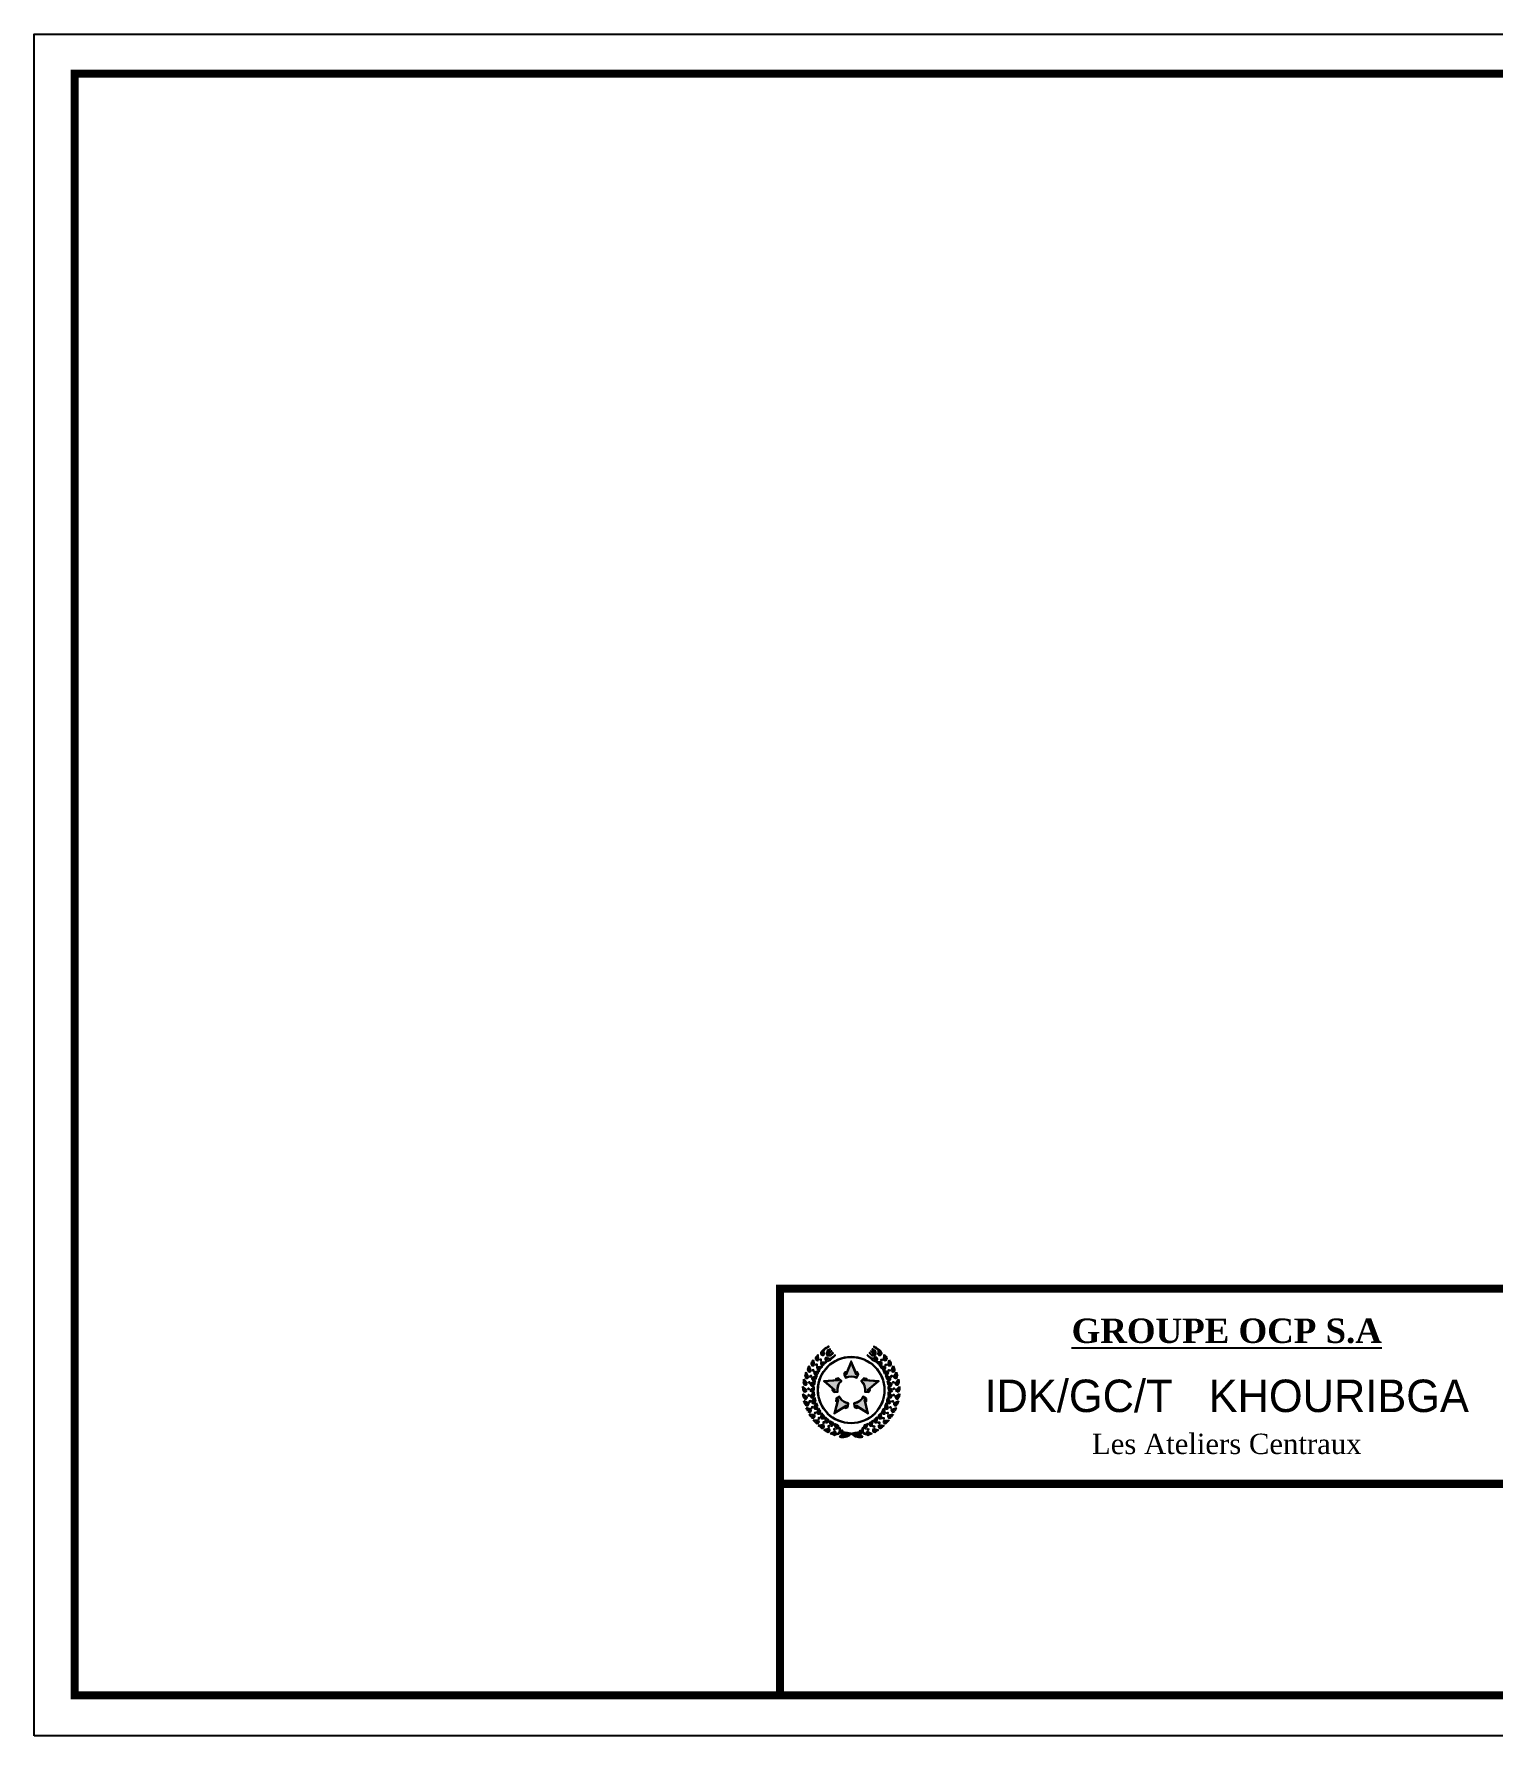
# Paper-space layout 'A4 Horizontal imp' of a CAD drawing. Header units: millimetres. Extents: x 0 to 297, y 0 to 210.
# Drawn here: x -0.1 to 179.9, y 0 to 209.9 of the extents above; entities that cross this region are included whole.
import ezdxf

# ---------------------------------------------------------------- set-up
doc = ezdxf.new("R2010")
doc.units = ezdxf.units.MM
doc.header["$LTSCALE"] = 0.5
doc.layers.add('format', color=7, linetype='Continuous')
doc.styles.get("Standard").update_dxf_attribs({"font": 'BKANT.TTF'})

psp = doc.layouts.new('A4 Horizontal imp')

# ---------------------------------------------------------------- hatches: boundary and pattern name
at = {"layer": 'format'}
h = psp.add_hatch(color=256, dxfattribs=at)
h.paths.add_polyline_path([(96.66, 47.05), (96.71, 46.39, -0.964376), (96.37, 46.7, 0.024389)])
h.paths.add_polyline_path([(96.46, 46.55, 1), (96.63, 46.55, 1)], flags=16)
h.paths.add_polyline_path([(97.03, 46.29), (96.9, 46.29), (96.89, 46.42), (97.03, 46.42)])
h.paths.add_polyline_path([(97.67, 46.11, 0.024389), (97.35, 45.8, -0.964376), (97.01, 46.11)])
h.paths.add_polyline_path([(97.1, 45.96, 1), (97.27, 45.96, 1)], flags=16)
h.paths.add_polyline_path([(96.19, 45.75, -0.964376), (95.82, 46.01, 0.024389), (96.06, 46.39)])
h.paths.add_polyline_path([(95.92, 45.89, 1), (96.1, 45.89, 1)], flags=16)
h.paths.add_polyline_path([(96.38, 45.81), (96.51, 45.83), (96.53, 45.7), (96.4, 45.68)])
h.paths.add_polyline_path([(97.19, 45.62, 0.024389), (96.92, 45.26, -0.964376), (96.54, 45.51)])
h.paths.add_polyline_path([(96.65, 45.39, 1), (96.82, 45.39, 1)], flags=16)
h = psp.add_hatch(color=256, dxfattribs=at)
edge = h.paths.add_edge_path(flags=17)
edge.add_arc((100.73, 42.66), 4.07, 0, 360)
edge = h.paths.add_edge_path()
edge.add_arc((100.73, 42.66), 4.12, 0, 360)
h = psp.add_hatch(color=256, dxfattribs=at)
edge = h.paths.add_edge_path()
edge.add_arc((97.22, 47.21), 0.258, 152.9997, 301.0825)
edge.add_spline(control_points=[(97.35, 46.99), (97.37, 47.01), (97.42, 47.07), (97.4, 47.2), (97.36, 47.35), (97.35, 47.54), (97.43, 47.63), (97.46, 47.67)], knot_values=[0, 0, 0, 0, 0.093088, 0.215883, 0.368388, 0.585165, 0.721177, 0.721177, 0.721177, 0.721177], degree=3, periodic=0)
edge.add_arc((100.49, 43.36), 5.27, 118.8334, 125.1531, ccw=False)
edge.add_arc((97.93, 48), 0.0315, 309.6752, 476.1112)
edge.add_arc((100.73, 42.66), 6.06, 117.6801, 124.1501)
edge.add_arc((98.03, 46.66), 1.24, 124.6293, 147.2975)
h.paths.add_polyline_path([(97.31, 47.21, -1), (97.13, 47.21, -1)], flags=16)
h = psp.add_hatch(color=256, dxfattribs=at)
edge = h.paths.add_edge_path()
edge.add_arc((97.76, 46.48), 0.258, 131.9699, 294.4528, ccw=False)
edge.add_spline(control_points=[(97.59, 46.67), (97.61, 46.69), (97.68, 46.72), (97.8, 46.66), (97.94, 46.58), (98.11, 46.51), (98.22, 46.56), (98.27, 46.58)], knot_values=[0, 0, 0, 0, 0.093088, 0.215883, 0.368388, 0.585165, 0.721177, 0.721177, 0.721177, 0.721177], degree=3, periodic=0)
edge.add_arc((95.03, 50.73), 5.27, 307.8993, 314.219)
edge.add_arc((98.72, 46.93), 0.0315, 316.9412, 483.3772, ccw=False)
edge.add_arc((94.43, 51.17), 6.06, 308.9023, 315.3723, ccw=False)
edge.add_arc((97.47, 47.42), 1.24, 288.7505, 308.4232, ccw=False)
h.paths.add_polyline_path([(97.67, 46.48, 1), (97.85, 46.48, 1)], flags=16)
h = psp.add_hatch(color=256, dxfattribs=at)
edge = h.paths.add_edge_path()
edge.add_arc((100.2, 43.48), 4.71, 116.5053, 120.4214)
edge.add_arc((97.84, 47.5), 0.0502, 120.4214, 145.164)
edge.add_arc((98.31, 47.17), 0.62, 145.164, 185.8222)
edge.add_arc((97.84, 47.11), 0.15, 179.9895, 253.0629)
edge.add_arc((98.04, 47.54), 0.62, 247.2302, 287.8884)
edge.add_arc((98.22, 47), 0.0502, 287.8884, 312.631)
edge.add_arc((95.06, 50.43), 4.71, 312.631, 316.5471)
edge.add_arc((98.46, 47.21), 0.0315, 313.7871, 504.9325)
edge.add_arc((95.28, 50.4), 4.47, 310.5111, 314.7398, ccw=False)
edge.add_arc((98.09, 47.17), 0.196, 230.6719, 301.2496, ccw=False)
edge.add_line((97.96, 47.02), (98.04, 47.19))
edge.add_arc((98, 47.22), 0.0557, 322.4562, 366.7646)
edge.add_line((98.05, 47.23), (98.3, 47.41))
edge.add_arc((98.29, 47.44), 0.0277, 306.5262, 486.5262)
edge.add_line((98.27, 47.46), (98.02, 47.27))
edge.add_arc((98, 47.22), 0.0557, 66.2878, 110.5962)
edge.add_line((97.98, 47.27), (97.79, 47.25))
edge.add_arc((97.97, 47.32), 0.196, 131.8028, 202.3805, ccw=False)
edge.add_arc((100.25, 43.7), 4.47, 118.3126, 122.5413, ccw=False)
edge.add_arc((98.12, 47.67), 0.0315, 288.1199, 479.2653)
edge = h.paths.add_edge_path(flags=16)
edge.add_arc((97.97, 47.2), 0.0205, 316.2112, 396.5262)
edge.add_arc((97.97, 47.2), 0.0205, 36.5262, 116.8412)
edge.add_line((97.96, 47.22), (97.82, 47.2))
edge.add_arc((97.83, 47.16), 0.0401, 97.5489, 116.7472)
edge.add_arc((97.85, 47.11), 0.0958, 116.7472, 314.2759)
edge.add_arc((97.88, 47.08), 0.0502, 314.2759, 335.5035)
edge.add_line((97.93, 47.06), (97.99, 47.19))
edge = h.paths.add_edge_path(flags=16)
edge.add_arc((97.89, 47.08), 0.0401, 316.3053, 335.5035)
h = psp.add_hatch(color=256, dxfattribs=at)
h.paths.add_polyline_path([(100.02, 44.9), (100.11, 44.7), (100.73, 46.22), (101.36, 44.7), (101.45, 44.9), (101.63, 44.6), (101.43, 44.17, 0.22124), (100.03, 44.17), (99.83, 44.6)])
h.paths.add_polyline_path([(100.01, 44.79), (100.11, 44.58), (100.73, 46.09), (101.35, 44.58), (101.45, 44.79), (101.58, 44.59), (101.41, 44.23, 0.205947), (100.05, 44.23), (99.89, 44.59)], flags=16)
h = psp.add_hatch(color=256, dxfattribs=at)
edge = h.paths.add_edge_path()
edge.add_arc((107.04, 51.17), 6.06, 224.6277, 231.0977, ccw=False)
edge.add_arc((102.74, 46.93), 0.0315, 56.6228, 223.0588, ccw=False)
edge.add_arc((106.44, 50.73), 5.27, 225.781, 232.1007)
edge.add_spline(control_points=[(103.2, 46.58), (103.24, 46.56), (103.35, 46.51), (103.53, 46.58), (103.66, 46.66), (103.78, 46.72), (103.85, 46.69), (103.88, 46.67)], knot_values=[0, 0, 0, 0, 0.136012, 0.352789, 0.505294, 0.628089, 0.721177, 0.721177, 0.721177, 0.721177], degree=3, periodic=0)
edge.add_arc((103.71, 46.48), 0.258, 245.5472, 408.0301, ccw=False)
edge.add_arc((104, 47.42), 1.24, 231.5768, 251.2495, ccw=False)
h.paths.add_polyline_path([(103.79, 46.48, 1), (103.62, 46.48, 1)], flags=16)
h = psp.add_hatch(color=256, dxfattribs=at)
edge = h.paths.add_edge_path()
edge.add_arc((101.26, 43.48), 4.71, 59.5786, 63.4947)
edge.add_arc((103.35, 47.67), 0.0315, 60.7347, 251.8801)
edge.add_arc((101.22, 43.7), 4.47, 57.4587, 61.6874, ccw=False)
edge.add_arc((103.49, 47.32), 0.196, -22.3805, 48.1972, ccw=False)
edge.add_line((103.67, 47.25), (103.49, 47.27))
edge.add_arc((103.47, 47.22), 0.0557, 69.4038, 113.7122)
edge.add_line((103.45, 47.27), (103.19, 47.46))
edge.add_arc((103.18, 47.44), 0.0277, 53.4738, 233.4738)
edge.add_line((103.16, 47.41), (103.41, 47.23))
edge.add_arc((103.47, 47.22), 0.0557, 173.2354, 217.5438)
edge.add_line((103.42, 47.19), (103.5, 47.02))
edge.add_arc((103.38, 47.17), 0.196, 238.7504, 309.3281, ccw=False)
edge.add_arc((106.18, 50.4), 4.47, 225.2602, 229.4889, ccw=False)
edge.add_arc((103.01, 47.21), 0.0315, 35.0675, 226.2129)
edge.add_arc((106.41, 50.43), 4.71, 223.4529, 227.369)
edge.add_arc((103.25, 47), 0.0502, 227.369, 252.1116)
edge.add_arc((103.42, 47.54), 0.62, 252.1116, 292.7698)
edge.add_arc((103.62, 47.11), 0.15, 286.9371, 360.0105)
edge.add_arc((103.15, 47.17), 0.62, 354.1778, 394.836)
edge.add_arc((103.62, 47.5), 0.0502, 34.836, 59.5786)
edge = h.paths.add_edge_path(flags=16)
edge.add_arc((103.49, 47.2), 0.0205, 143.4738, 223.7888)
edge.add_line((103.48, 47.19), (103.54, 47.06))
edge.add_arc((103.58, 47.08), 0.0502, 204.4965, 225.7241)
edge.add_arc((103.61, 47.11), 0.0958, 225.7241, 423.2528)
edge.add_arc((103.64, 47.16), 0.0401, 63.2528, 82.4511)
edge.add_line((103.64, 47.2), (103.5, 47.22))
edge.add_arc((103.49, 47.2), 0.0205, 63.1588, 143.4738)
edge = h.paths.add_edge_path(flags=16)
edge.add_arc((103.57, 47.08), 0.0401, 204.4965, 223.6947)
h = psp.add_hatch(color=256, dxfattribs=at)
edge = h.paths.add_edge_path()
edge.add_arc((100.73, 42.66), 6.06, 55.8499, 62.3199)
edge.add_arc((103.54, 48), 0.0315, 63.8888, 230.3248)
edge.add_arc((100.97, 43.36), 5.27, 54.8469, 61.1666, ccw=False)
edge.add_spline(control_points=[(104.01, 47.67), (104.04, 47.63), (104.12, 47.54), (104.1, 47.35), (104.06, 47.2), (104.04, 47.07), (104.09, 47.01), (104.11, 46.99)], knot_values=[0, 0, 0, 0, 0.136012, 0.352789, 0.505294, 0.628089, 0.721177, 0.721177, 0.721177, 0.721177], degree=3, periodic=0)
edge.add_arc((104.24, 47.21), 0.258, 238.9175, 387.0003)
edge.add_arc((103.43, 46.66), 1.24, 32.7025, 55.3707)
h.paths.add_polyline_path([(104.33, 47.21, -1), (104.16, 47.21, -1)], flags=16)
h = psp.add_hatch(color=256, dxfattribs=at)
h.paths.add_polyline_path([(105.09, 46.7, -0.964376), (104.76, 46.39), (104.8, 47.05, 0.024389)])
h.paths.add_polyline_path([(104.83, 46.55, 1), (105.01, 46.55, 1)], flags=16)
h.paths.add_polyline_path([(104.44, 46.42), (104.57, 46.42), (104.57, 46.29), (104.44, 46.29)])
h.paths.add_polyline_path([(104.45, 46.11, -0.964376), (104.12, 45.8, 0.024389), (103.8, 46.11)])
h.paths.add_polyline_path([(104.19, 45.96, 1), (104.37, 45.96, 1)], flags=16)
h.paths.add_polyline_path([(105.41, 46.39, 0.024389), (105.64, 46.01, -0.964376), (105.27, 45.75)])
h.paths.add_polyline_path([(105.37, 45.89, 1), (105.54, 45.89, 1)], flags=16)
h.paths.add_polyline_path([(105.07, 45.68), (104.94, 45.7), (104.96, 45.83), (105.09, 45.81)])
h.paths.add_polyline_path([(104.92, 45.51, -0.964376), (104.55, 45.26, 0.024389), (104.28, 45.62)])
h.paths.add_polyline_path([(104.64, 45.39, 1), (104.82, 45.39, 1)], flags=16)
h = psp.add_hatch(color=256, dxfattribs=at)
h.paths.add_polyline_path([(95.55, 45.65), (95.78, 45.04, -0.964376), (95.38, 45.24, 0.024389)])
h.paths.add_polyline_path([(95.5, 45.15, 1), (95.67, 45.15, 1)], flags=16)
h.paths.add_polyline_path([(96, 45), (95.95, 45.12), (96.08, 45.16), (96.12, 45.04)])
h.paths.add_polyline_path([(96.57, 44.66, -0.964376), (96.16, 44.86), (96.79, 45.06, 0.024389)])
h.paths.add_polyline_path([(96.28, 44.77, 1), (96.46, 44.77, 1)], flags=16)
h.paths.add_polyline_path([(95.16, 44.85), (95.48, 44.28, -0.964376), (95.05, 44.41, 0.024389)])
h.paths.add_polyline_path([(95.18, 44.35, 1), (95.36, 44.35, 1)], flags=16)
h.paths.add_polyline_path([(95.64, 44.38), (95.76, 44.44), (95.82, 44.32), (95.7, 44.26)])
h.paths.add_polyline_path([(96.47, 44.44, 0.024389), (96.32, 44.02, -0.964376), (95.89, 44.15)])
h.paths.add_polyline_path([(96.02, 44.09, 1), (96.19, 44.09, 1)], flags=16)
h = psp.add_hatch(color=256, dxfattribs=at)
h.paths.add_polyline_path([(97.34, 43.76), (98.98, 43.88), (98.82, 44.03), (99.17, 44.12), (99.51, 43.79, 0.22124), (99.08, 42.46), (98.61, 42.4), (98.38, 42.67), (98.6, 42.7)])
h.paths.add_polyline_path([(98.72, 42.66), (98.48, 42.63), (98.63, 42.45), (99.02, 42.5, -0.205947), (99.44, 43.79), (99.15, 44.06), (98.93, 44), (99.1, 43.84), (97.47, 43.72)], flags=16)
h = psp.add_hatch(color=256, dxfattribs=at)
h.paths.add_polyline_path([(100.73, 46.09), (100.11, 44.58), (100.01, 44.79), (99.89, 44.59), (100.05, 44.23, -0.205947), (101.41, 44.23), (101.58, 44.59), (101.45, 44.79), (101.35, 44.58)])
h.paths.add_polyline_path([(104, 43.72), (102.36, 43.84), (102.54, 44), (102.31, 44.06), (102.02, 43.79, -0.205947), (102.44, 42.5), (102.83, 42.45), (102.98, 42.63), (102.75, 42.66)])
h.paths.add_polyline_path([(102.36, 41.47), (102.57, 41.36), (102.55, 41.59), (102.21, 41.78, -0.205947), (101.11, 40.99), (101.19, 40.6), (101.4, 40.51), (101.36, 40.74), (102.75, 39.88)])
h.paths.add_polyline_path([(100.35, 40.99, -0.205947), (99.26, 41.78), (98.91, 41.59), (98.9, 41.36), (99.1, 41.47), (98.71, 39.88), (100.11, 40.74), (100.06, 40.51), (100.28, 40.6)])
h.paths.add_polyline_path([(99.44, 43.79), (99.15, 44.06), (98.93, 44), (99.1, 43.84), (97.47, 43.72), (98.72, 42.66), (98.48, 42.63), (98.63, 42.45), (99.02, 42.5, -0.205947)])
h = psp.add_hatch(color=256, dxfattribs=at)
h.paths.add_polyline_path([(102.64, 44.03), (102.48, 43.88), (104.12, 43.76), (102.87, 42.7), (103.08, 42.67), (102.85, 42.4), (102.39, 42.46, 0.22124), (101.95, 43.79), (102.3, 44.12)])
h.paths.add_polyline_path([(102.54, 44), (102.36, 43.84), (104, 43.72), (102.75, 42.66), (102.98, 42.63), (102.83, 42.45), (102.44, 42.5, 0.205947), (102.02, 43.79), (102.31, 44.06)], flags=16)
h = psp.add_hatch(color=256, dxfattribs=at)
h.paths.add_polyline_path([(106.09, 45.24, -0.964376), (105.68, 45.04), (105.91, 45.65, 0.024389)])
h.paths.add_polyline_path([(105.79, 45.15, 1), (105.97, 45.15, 1)], flags=16)
h.paths.add_polyline_path([(105.34, 45.04), (105.38, 45.16), (105.51, 45.12), (105.47, 45)])
h.paths.add_polyline_path([(104.68, 45.06), (105.3, 44.86, -0.964376), (104.89, 44.66, 0.024389)])
h.paths.add_polyline_path([(105.01, 44.77, 1), (105.18, 44.77, 1)], flags=16)
h.paths.add_polyline_path([(106.41, 44.41, -0.964376), (105.98, 44.28), (106.3, 44.85, 0.024389)])
h.paths.add_polyline_path([(106.11, 44.35, 1), (106.28, 44.35, 1)], flags=16)
h.paths.add_polyline_path([(105.76, 44.26), (105.64, 44.32), (105.71, 44.44), (105.82, 44.38)])
h.paths.add_polyline_path([(105.58, 44.15, -0.964376), (105.15, 44.02, 0.024389), (104.99, 44.44)])
h.paths.add_polyline_path([(105.27, 44.09, 1), (105.45, 44.09, 1)], flags=16)
h = psp.add_hatch(color=256, dxfattribs=at)
h.paths.add_polyline_path([(95.24, 42.66, -0.964376), (94.79, 42.66, 0.024389), (94.77, 43.11)])
h.paths.add_polyline_path([(94.93, 42.67, 1), (95.1, 42.67, 1)], flags=16)
h.paths.add_polyline_path([(95.55, 42.8), (95.45, 42.71), (95.36, 42.81), (95.45, 42.9)])
h.paths.add_polyline_path([(96.11, 42.66, -0.964376), (95.66, 42.66), (96.14, 43.11, 0.024389)])
h.paths.add_polyline_path([(95.8, 42.67, 1), (95.97, 42.67, 1)], flags=16)
h.paths.add_polyline_path([(96.17, 41.97, -0.964376), (95.72, 41.9), (96.12, 42.42, 0.024389)])
h.paths.add_polyline_path([(95.85, 41.94, 1), (96.03, 41.94, 1)], flags=16)
h.paths.add_polyline_path([(95.5, 41.92), (95.4, 42), (95.48, 42.11), (95.58, 42.03)])
h.paths.add_polyline_path([(95.3, 41.84, -0.964376), (94.85, 41.77, 0.024389), (94.76, 42.21)])
h.paths.add_polyline_path([(94.99, 41.81, 1), (95.16, 41.81, 1)], flags=16)
h = psp.add_hatch(color=256, dxfattribs=at)
h.paths.add_polyline_path([(95.3, 43.48, -0.964376), (94.85, 43.54, 0.024389), (94.9, 43.99)])
h.paths.add_polyline_path([(94.99, 43.52, 1), (95.17, 43.52, 1)], flags=16)
h.paths.add_polyline_path([(95.44, 43.61), (95.55, 43.68), (95.63, 43.57), (95.52, 43.5)])
h.paths.add_polyline_path([(96.25, 43.79, 0.024389), (96.17, 43.35, -0.964376), (95.72, 43.41)])
h.paths.add_polyline_path([(95.86, 43.39, 1), (96.03, 43.39, 1)], flags=16)
h = psp.add_hatch(color=256, dxfattribs=at)
h.paths.add_polyline_path([(106.57, 43.99, 0.024389), (106.61, 43.54, -0.964376), (106.16, 43.48)])
h.paths.add_polyline_path([(106.3, 43.52, 1), (106.47, 43.52, 1)], flags=16)
h.paths.add_polyline_path([(105.95, 43.5), (105.84, 43.57), (105.92, 43.68), (106.02, 43.61)])
h.paths.add_polyline_path([(105.75, 43.41, -0.964376), (105.3, 43.35, 0.024389), (105.21, 43.79)])
h.paths.add_polyline_path([(105.43, 43.39, 1), (105.61, 43.39, 1)], flags=16)
h = psp.add_hatch(color=256, dxfattribs=at)
h.paths.add_polyline_path([(106.7, 43.11, 0.024389), (106.68, 42.66, -0.964376), (106.22, 42.66)])
h.paths.add_polyline_path([(106.36, 42.67, 1), (106.54, 42.67, 1)], flags=16)
h.paths.add_polyline_path([(106.01, 42.9), (106.11, 42.81), (106.01, 42.71), (105.92, 42.8)])
h.paths.add_polyline_path([(105.33, 43.11), (105.8, 42.66, -0.964376), (105.35, 42.66, 0.024389)])
h.paths.add_polyline_path([(105.49, 42.67, 1), (105.66, 42.67, 1)], flags=16)
h.paths.add_polyline_path([(105.34, 42.42), (105.75, 41.9, -0.964376), (105.3, 41.97, 0.024389)])
h.paths.add_polyline_path([(105.44, 41.94, 1), (105.61, 41.94, 1)], flags=16)
h.paths.add_polyline_path([(105.88, 42.03), (105.99, 42.11), (106.07, 42), (105.96, 41.92)])
h.paths.add_polyline_path([(106.7, 42.21, 0.024389), (106.61, 41.77, -0.964376), (106.16, 41.84)])
h.paths.add_polyline_path([(106.3, 41.81, 1), (106.48, 41.81, 1)], flags=16)
h = psp.add_hatch(color=256, dxfattribs=at)
h.paths.add_polyline_path([(95.48, 41.04, -0.964376), (95.05, 40.91, 0.024389), (94.9, 41.33)])
h.paths.add_polyline_path([(95.18, 40.98, 1), (95.35, 40.98, 1)], flags=16)
h.paths.add_polyline_path([(95.62, 41.33), (95.73, 41.27), (95.67, 41.15), (95.55, 41.22)])
h.paths.add_polyline_path([(96.21, 41.73, 0.024389), (96.32, 41.3, -0.964376), (95.89, 41.16)])
h.paths.add_polyline_path([(96.01, 41.24, 1), (96.19, 41.24, 1)], flags=16)
h.paths.add_polyline_path([(96.57, 40.65, -0.964376), (96.16, 40.46), (96.4, 41.07, 0.024389)])
h.paths.add_polyline_path([(96.28, 40.56, -1), (96.45, 40.56, -1)], flags=16)
h.paths.add_polyline_path([(95.78, 40.28, -0.964376), (95.38, 40.08, 0.024389), (95.16, 40.47)])
h.paths.add_polyline_path([(95.49, 40.18, 1), (95.66, 40.18, 1)], flags=16)
h.paths.add_polyline_path([(95.83, 40.46), (95.87, 40.58), (96, 40.54), (95.95, 40.41)])
h = psp.add_hatch(color=256, dxfattribs=at)
h.paths.add_polyline_path([(96.92, 40.06, -0.964376), (96.54, 39.8), (96.68, 40.44, 0.024389)])
h.paths.add_polyline_path([(96.64, 39.94, 1), (96.81, 39.94, 1)], flags=16)
h.paths.add_polyline_path([(96.24, 39.88), (96.37, 39.86), (96.34, 39.73), (96.21, 39.75)])
h.paths.add_polyline_path([(96.19, 39.56, -0.964376), (95.82, 39.31, 0.024389), (95.55, 39.67)])
h.paths.add_polyline_path([(96.09, 39.44, 1), (95.92, 39.44, 1)], flags=16)
h.paths.add_polyline_path([(96.05, 38.93), (96.71, 38.92, -0.964376), (96.37, 38.61, 0.024389)])
h.paths.add_polyline_path([(96.62, 38.77, 1), (96.45, 38.77, 1)], flags=16)
h.paths.add_polyline_path([(96.83, 39.1), (96.69, 39.11), (96.7, 39.24), (96.83, 39.24)])
h.paths.add_polyline_path([(97.35, 39.52, -0.964376), (97.01, 39.21), (97.06, 39.86, 0.024389)])
h.paths.add_polyline_path([(97.09, 39.37, 1), (97.26, 39.37, 1)], flags=16)
h.paths.add_polyline_path([(97.51, 39.34, 0.024389), (97.85, 39.05, -0.964376), (97.57, 38.69)])
h.paths.add_polyline_path([(97.62, 38.88, 1), (97.79, 38.88, 1)], flags=16)
h.paths.add_polyline_path([(97.4, 38.56), (97.27, 38.55), (97.25, 38.68), (97.39, 38.69)])
h.paths.add_polyline_path([(97.31, 38.36, -0.964376), (97.03, 38.01, 0.024389), (96.66, 38.27)])
h.paths.add_polyline_path([(97.25, 38.19, 1), (97.07, 38.19, 1)], flags=16)
h.paths.add_polyline_path([(97.92, 38.08), (97.89, 38.21), (98.01, 38.24), (98.05, 38.11)])
h.paths.add_polyline_path([(98.42, 38.66, -0.964376), (98.2, 38.27), (98.04, 38.9, 0.024389)])
h.paths.add_polyline_path([(98.22, 38.47, 1), (98.39, 38.47, 1)], flags=16)
h.paths.add_polyline_path([(97.76, 37.51, 0.024389), (97.36, 37.72), (97.99, 37.9, -0.964376)])
h.paths.add_polyline_path([(97.78, 37.71, 1), (97.95, 37.71, 1)], flags=16)
h.paths.add_polyline_path([(98.75, 37.76), (98.63, 37.71), (98.58, 37.83), (98.7, 37.88)])
h = psp.add_hatch(color=256, dxfattribs=at)
h.paths.add_polyline_path([(100, 40.43), (100.04, 40.64), (98.64, 39.77), (99.03, 41.37), (98.84, 41.27), (98.86, 41.62), (99.28, 41.85, 0.22124), (100.41, 41.02), (100.32, 40.56)])
h.paths.add_polyline_path([(100.06, 40.51), (100.11, 40.74), (98.71, 39.88), (99.1, 41.47), (98.9, 41.36), (98.91, 41.59), (99.26, 41.78, 0.205947), (100.35, 40.99), (100.28, 40.6)], flags=16)
h = psp.add_hatch(color=256, dxfattribs=at)
h.paths.add_polyline_path([(102.63, 41.27), (102.44, 41.37), (102.83, 39.77), (101.43, 40.64), (101.47, 40.43), (101.14, 40.56), (101.05, 41.02, 0.22124), (102.19, 41.85), (102.6, 41.62)])
h.paths.add_polyline_path([(102.57, 41.36), (102.36, 41.47), (102.75, 39.88), (101.36, 40.74), (101.4, 40.51), (101.19, 40.6), (101.11, 40.99, 0.205947), (102.21, 41.78), (102.55, 41.59)], flags=16)
h = psp.add_hatch(color=256, dxfattribs=at)
h.paths.add_polyline_path([(104.78, 40.44), (104.92, 39.8, -0.964376), (104.55, 40.06, 0.024389)])
h.paths.add_polyline_path([(104.65, 39.94, 1), (104.83, 39.94, 1)], flags=16)
h.paths.add_polyline_path([(105.26, 39.75), (105.13, 39.73), (105.1, 39.86), (105.23, 39.88)])
h.paths.add_polyline_path([(105.92, 39.67, 0.024389), (105.64, 39.31, -0.964376), (105.27, 39.56)])
h.paths.add_polyline_path([(105.37, 39.44, 1), (105.55, 39.44, 1)], flags=16)
h.paths.add_polyline_path([(105.09, 38.61, -0.964376), (104.76, 38.92), (105.41, 38.93, 0.024389)])
h.paths.add_polyline_path([(104.84, 38.77, 1), (105.02, 38.77, 1)], flags=16)
h.paths.add_polyline_path([(104.63, 39.24), (104.76, 39.24), (104.77, 39.11), (104.64, 39.1)])
h.paths.add_polyline_path([(104.41, 39.86), (104.45, 39.21, -0.964376), (104.12, 39.52, 0.024389)])
h.paths.add_polyline_path([(104.2, 39.37, 1), (104.38, 39.37, 1)], flags=16)
h.paths.add_polyline_path([(103.89, 38.69, -0.964376), (103.61, 39.05, 0.024389), (103.95, 39.34)])
h.paths.add_polyline_path([(103.67, 38.88, 1), (103.85, 38.88, 1)], flags=16)
h.paths.add_polyline_path([(104.08, 38.69), (104.21, 38.68), (104.2, 38.55), (104.07, 38.56)])
h.paths.add_polyline_path([(104.8, 38.27, 0.024389), (104.44, 38.01, -0.964376), (104.16, 38.36)])
h.paths.add_polyline_path([(104.22, 38.19, 1), (104.39, 38.19, 1)], flags=16)
h.paths.add_polyline_path([(103.42, 38.11), (103.45, 38.24), (103.58, 38.21), (103.55, 38.08)])
h.paths.add_polyline_path([(103.42, 38.9), (103.27, 38.27, -0.964376), (103.04, 38.66, 0.024389)])
h.paths.add_polyline_path([(103.07, 38.47, 1), (103.25, 38.47, 1)], flags=16)
h.paths.add_polyline_path([(103.48, 37.9), (104.11, 37.72, 0.024389), (103.7, 37.51, -0.964376)])
h.paths.add_polyline_path([(103.51, 37.71, 1), (103.69, 37.71, 1)], flags=16)
h.paths.add_polyline_path([(102.76, 37.88), (102.88, 37.83), (102.83, 37.71), (102.71, 37.76)])
h = psp.add_hatch(color=256, dxfattribs=at)
h.paths.add_polyline_path([(106.57, 41.33, 0.024389), (106.41, 40.91, -0.964376), (105.98, 41.04)])
h.paths.add_polyline_path([(106.11, 40.98, 1), (106.29, 40.98, 1)], flags=16)
h.paths.add_polyline_path([(105.91, 41.22), (105.79, 41.15), (105.73, 41.27), (105.85, 41.33)])
h.paths.add_polyline_path([(105.58, 41.16, -0.964376), (105.15, 41.3, 0.024389), (105.26, 41.73)])
h.paths.add_polyline_path([(105.28, 41.24, 1), (105.45, 41.24, 1)], flags=16)
h.paths.add_polyline_path([(105.07, 41.07), (105.3, 40.46, -0.964376), (104.89, 40.65, 0.024389)])
h.paths.add_polyline_path([(105.01, 40.56, -1), (105.19, 40.56, -1)], flags=16)
h.paths.add_polyline_path([(106.3, 40.47, 0.024389), (106.09, 40.08, -0.964376), (105.68, 40.28)])
h.paths.add_polyline_path([(105.8, 40.18, 1), (105.98, 40.18, 1)], flags=16)
h.paths.add_polyline_path([(105.51, 40.41), (105.47, 40.54), (105.59, 40.58), (105.64, 40.46)])
h = psp.add_hatch(color=256, dxfattribs=at)
h.paths.add_polyline_path([(99.18, 38.12, 0.337357), (99.04, 38.36, -0.024389), (98.63, 38.54), (98.88, 37.94, 0.473101)])
h.paths.add_polyline_path([(98.95, 38.06, 1), (98.95, 38.24, 1)], flags=16)
h.paths.add_polyline_path([(98.56, 37.12, 0.470085), (98.86, 37.3, 0.340107), (98.73, 37.55), (98.13, 37.27, -0.024389)])
h.paths.add_polyline_path([(98.64, 37.25, 1), (98.64, 37.43, 1)], flags=16)
for points in [[(99.4, 37.57, -0.39618), (98.82, 37.21, 0.11456), (98.86, 37.3, 0.799068), (99.14, 38.02, 0.11456), (99.18, 38.12, -0.331621)], [(102.29, 38.12, 0.11456), (102.32, 38.02, 0.799068), (102.61, 37.3, 0.11456), (102.64, 37.21, -0.39618), (102.07, 37.57, -0.331621)], [(100.66, 37.31, 0.000158), (100.73, 37.32), (100.73, 37.24, -0.000158), (100.66, 37.23, -0.227057), (99.29, 36.87, -0.270244)], [(100.8, 37.31, -0.000158), (100.73, 37.32), (100.73, 37.24, 0.000158), (100.8, 37.23, 0.227057), (102.18, 36.87, 0.270244)]]:
    psp.add_hatch(color=256, dxfattribs=at).paths.add_polyline_path(points)
h = psp.add_hatch(color=256, dxfattribs=at)
h.paths.add_polyline_path([(102.29, 38.12, 0.473101), (102.58, 37.94), (102.83, 38.54, -0.024389), (102.42, 38.36, 0.337357)])
h.paths.add_polyline_path([(102.6, 38.15, -1), (102.42, 38.15, -1)], flags=16)
h.paths.add_polyline_path([(102.61, 37.3, 0.470085), (102.9, 37.12, -0.024389), (103.33, 37.27), (102.74, 37.55, 0.340107)])
h.paths.add_polyline_path([(102.92, 37.34, 1), (102.74, 37.34, 1)], flags=16)
h = psp.add_hatch(color=256, dxfattribs=at)
edge = h.paths.add_edge_path()
edge.add_arc((120.49, 148.58), 113, 259.2429, 259.2777)
edge.add_ellipse((99.57, 37.49), major_axis=(0.059, 0.188), ratio=0.608909, start_angle=79.6838, end_angle=104.4869)
edge.add_arc((120.38, 148.48), 112.97, 259.2811, 259.3187, ccw=False)
edge.add_arc((98.92, 37.7), 0.497, 335.2592, 345.1032)
h = psp.add_hatch(color=256, dxfattribs=at)
edge = h.paths.add_edge_path()
edge.add_ellipse((99.57, 37.49), major_axis=(0.059, 0.188), ratio=0.608909, start_angle=79.6838, end_angle=263.9637)
edge.add_ellipse((99.57, 37.49), major_axis=(0.059, 0.188), ratio=0.608909, start_angle=263.9637, end_angle=439.6838)
h = psp.add_hatch(color=256, dxfattribs=at)
edge = h.paths.add_edge_path()
edge.add_ellipse((99.57, 37.49), major_axis=(0.059, 0.188), ratio=0.608909, start_angle=263.9637, end_angle=288.7153, ccw=False)
edge.add_arc((120.38, 148.48), 112.97, 259.4389, 259.9833)
edge.add_line((100.73, 37.24), (100.73, 37.32))
edge.add_arc((120.49, 148.58), 113, 259.396, 259.93, ccw=False)
h = psp.add_hatch(color=256, dxfattribs=at)
edge = h.paths.add_edge_path()
edge.add_ellipse((101.9, 37.49), major_axis=(-0.059, 0.188), ratio=0.608909, start_angle=71.2847, end_angle=96.0363)
edge.add_arc((81.08, 148.48), 112.97, 280.0167, 280.5611, ccw=False)
edge.add_line((100.73, 37.24), (100.73, 37.32))
edge.add_arc((80.97, 148.58), 113, 280.07, 280.604)
h = psp.add_hatch(color=256, dxfattribs=at)
edge = h.paths.add_edge_path()
edge.add_ellipse((101.9, 37.49), major_axis=(-0.059, 0.188), ratio=0.608909, start_angle=-79.6838, end_angle=96.0363)
edge.add_ellipse((101.9, 37.49), major_axis=(-0.059, 0.188), ratio=0.608909, start_angle=96.0363, end_angle=280.3162)
h = psp.add_hatch(color=256, dxfattribs=at)
edge = h.paths.add_edge_path()
edge.add_ellipse((101.9, 37.49), major_axis=(-0.059, 0.188), ratio=0.608909, start_angle=255.5131, end_angle=280.3162)
edge.add_arc((80.97, 148.58), 113, 280.7223, 280.7571)
edge.add_arc((102.55, 37.7), 0.497, 194.8968, 204.7408)
edge.add_arc((81.08, 148.48), 112.97, 280.6813, 280.7189, ccw=False)

# ---------------------------------------------------------------- linework, layer by layer
for p, q in [((96.19, 45.75), (96.06, 46.39)), ((96.71, 46.39), (96.66, 47.05)), ((97.98, 47.27), (97.79, 47.25)), ((97.96, 47.22), (97.82, 47.2)), ((97.93, 47.06), (97.99, 47.19)), ((97.96, 47.02), (98.04, 47.19)), ((98.27, 47.46), (98.02, 47.27)), ((98.3, 47.41), (98.05, 47.23)), ((103.16, 47.41), (103.41, 47.23)), ((103.19, 47.46), (103.45, 47.27)), ((103.5, 47.02), (103.42, 47.19)), ((103.54, 47.06), (103.48, 47.19)), ((103.49, 47.27), (103.67, 47.25)), ((103.5, 47.22), (103.64, 47.2)), ((104.76, 46.39), (104.8, 47.05)), ((105.27, 45.75), (105.41, 46.39)), ((95.48, 44.28), (95.16, 44.85)), ((95.78, 45.04), (95.55, 45.65)), ((95.89, 44.15), (96.47, 44.44)), ((96.16, 44.86), (96.79, 45.06)), ((96.54, 45.51), (97.19, 45.62)), ((97.01, 46.11), (97.67, 46.11)), ((104.45, 46.11), (103.8, 46.11)), ((104.92, 45.51), (104.28, 45.62)), ((105.3, 44.86), (104.68, 45.06)), ((105.58, 44.15), (104.99, 44.44)), ((105.68, 45.04), (105.91, 45.65)), ((105.98, 44.28), (106.3, 44.85)), ((95.3, 41.84), (94.76, 42.21)), ((95.24, 42.66), (94.77, 43.11)), ((95.3, 43.48), (94.9, 43.99)), ((95.66, 42.66), (96.14, 43.11)), ((95.72, 43.41), (96.25, 43.79)), ((95.72, 41.9), (96.12, 42.42)), ((105.75, 43.41), (105.21, 43.79)), ((105.8, 42.66), (105.33, 43.11)), ((105.75, 41.9), (105.34, 42.42)), ((106.16, 43.48), (106.57, 43.99)), ((106.16, 41.84), (106.7, 42.21)), ((106.22, 42.66), (106.7, 43.11)), ((95.48, 41.04), (94.9, 41.33)), ((95.78, 40.28), (95.16, 40.47)), ((95.89, 41.16), (96.21, 41.73)), ((96.16, 40.46), (96.4, 41.07)), ((96.54, 39.8), (96.68, 40.44)), ((104.92, 39.8), (104.78, 40.44)), ((105.3, 40.46), (105.07, 41.07)), ((105.58, 41.16), (105.26, 41.73)), ((105.68, 40.28), (106.3, 40.47)), ((105.98, 41.04), (106.57, 41.33)), ((96.19, 39.56), (95.55, 39.67)), ((96.71, 38.92), (96.05, 38.93)), ((97.31, 38.36), (96.66, 38.27)), ((97.01, 39.21), (97.06, 39.86)), ((97.99, 37.9), (97.36, 37.72)), ((97.57, 38.69), (97.51, 39.34)), ((98.2, 38.27), (98.04, 38.9)), ((98.88, 37.94), (98.63, 38.54)), ((102.58, 37.94), (102.83, 38.54)), ((103.27, 38.27), (103.42, 38.9)), ((103.48, 37.9), (104.11, 37.72)), ((103.89, 38.69), (103.95, 39.34)), ((104.16, 38.36), (104.8, 38.27)), ((104.45, 39.21), (104.41, 39.86)), ((104.76, 38.92), (105.41, 38.93)), ((105.27, 39.56), (105.92, 39.67)), ((98.73, 37.55), (98.13, 37.27)), ((102.74, 37.55), (103.33, 37.27))]:
    psp.add_line(p, q, dxfattribs=at)
for points in [[(-0.05, 0), (-0.05, 209.89), (297, 209.89), (297, 0)], [(96.9, 46.29), (97.03, 46.29), (97.03, 46.42), (96.89, 46.42)], [(104.57, 46.29), (104.44, 46.29), (104.44, 46.42), (104.57, 46.42)], [(95.7, 44.26), (95.82, 44.32), (95.76, 44.44), (95.64, 44.38)], [(96, 45), (96.12, 45.04), (96.08, 45.16), (95.95, 45.12)], [(96.4, 45.68), (96.53, 45.7), (96.51, 45.83), (96.38, 45.81)], [(105.07, 45.68), (104.94, 45.7), (104.96, 45.83), (105.09, 45.81)], [(105.47, 45), (105.34, 45.04), (105.38, 45.16), (105.51, 45.12)], [(105.76, 44.26), (105.64, 44.32), (105.71, 44.44), (105.82, 44.38)], [(95.45, 42.71), (95.55, 42.8), (95.45, 42.9), (95.36, 42.81)], [(95.5, 41.92), (95.58, 42.03), (95.48, 42.11), (95.4, 42)], [(95.52, 43.5), (95.63, 43.57), (95.55, 43.68), (95.44, 43.61)], [(105.95, 43.5), (105.84, 43.57), (105.92, 43.68), (106.02, 43.61)], [(105.96, 41.92), (105.88, 42.03), (105.99, 42.11), (106.07, 42)], [(106.01, 42.71), (105.92, 42.8), (106.01, 42.9), (106.11, 42.81)], [(95.67, 41.15), (95.73, 41.27), (95.62, 41.33), (95.55, 41.22)], [(95.95, 40.41), (96, 40.54), (95.87, 40.58), (95.83, 40.46)], [(96.34, 39.73), (96.37, 39.86), (96.24, 39.88), (96.21, 39.75)], [(105.13, 39.73), (105.1, 39.86), (105.23, 39.88), (105.26, 39.75)], [(105.51, 40.41), (105.47, 40.54), (105.59, 40.58), (105.64, 40.46)], [(105.79, 41.15), (105.73, 41.27), (105.85, 41.33), (105.91, 41.22)], [(96.83, 39.1), (96.83, 39.24), (96.7, 39.24), (96.69, 39.11)], [(97.4, 38.56), (97.39, 38.69), (97.25, 38.68), (97.27, 38.55)], [(98.05, 38.11), (98.01, 38.24), (97.89, 38.21), (97.92, 38.08)], [(98.75, 37.76), (98.7, 37.88), (98.58, 37.83), (98.63, 37.71)], [(102.71, 37.76), (102.76, 37.88), (102.88, 37.83), (102.83, 37.71)], [(103.42, 38.11), (103.45, 38.24), (103.58, 38.21), (103.55, 38.08)], [(104.07, 38.56), (104.08, 38.69), (104.21, 38.68), (104.2, 38.55)], [(104.64, 39.1), (104.63, 39.24), (104.76, 39.24), (104.77, 39.11)]]:
    psp.add_lwpolyline(points, close=True, dxfattribs=at)
at = {"layer": 'format', "const_width": 1}
psp.add_lwpolyline([(4.95, 5), (4.95, 205), (291.95, 205), (291.95, 5)], close=True, dxfattribs=at)
for points in [[(202.32, 19.05), (252.48, 19.05), (252.48, 5), (91.95, 5), (91.95, 55.17), (202.32, 55.17), (202.32, 5)], [(202.17, 31.09), (91.8, 31.09)]]:
    psp.add_lwpolyline(points, dxfattribs=at)
at = {"layer": 'format'}
for points in [[(99.83, 44.6), (100.03, 44.17, -0.22124), (101.43, 44.17), (101.63, 44.6), (101.45, 44.9), (101.36, 44.7), (100.73, 46.22), (100.11, 44.7), (100.02, 44.9)], [(98.61, 42.4), (99.08, 42.46, -0.22124), (99.51, 43.79), (99.17, 44.12), (98.82, 44.03), (98.98, 43.88), (97.34, 43.76), (98.6, 42.7), (98.38, 42.67)], [(99.89, 44.59), (100.05, 44.23, -0.205947), (101.41, 44.23), (101.58, 44.59), (101.45, 44.79), (101.35, 44.58), (100.73, 46.09), (100.11, 44.58), (100.01, 44.79)], [(102.3, 44.12), (101.95, 43.79, -0.22124), (102.39, 42.46), (102.85, 42.4), (103.08, 42.67), (102.87, 42.7), (104.12, 43.76), (102.48, 43.88), (102.64, 44.03)], [(98.63, 42.45), (99.02, 42.5, -0.205947), (99.44, 43.79), (99.15, 44.06), (98.93, 44), (99.1, 43.84), (97.47, 43.72), (98.72, 42.66), (98.48, 42.63)], [(102.31, 44.06), (102.02, 43.79, -0.205947), (102.44, 42.5), (102.83, 42.45), (102.98, 42.63), (102.75, 42.66), (104, 43.72), (102.36, 43.84), (102.54, 44)], [(100.32, 40.56), (100.41, 41.02, -0.22124), (99.28, 41.85), (98.86, 41.62), (98.84, 41.27), (99.03, 41.37), (98.64, 39.77), (100.04, 40.64), (100, 40.43)], [(100.28, 40.6), (100.35, 40.99, -0.205947), (99.26, 41.78), (98.91, 41.59), (98.9, 41.36), (99.1, 41.47), (98.71, 39.88), (100.11, 40.74), (100.06, 40.51)], [(102.6, 41.62), (102.19, 41.85, -0.22124), (101.05, 41.02), (101.14, 40.56), (101.47, 40.43), (101.43, 40.64), (102.83, 39.77), (102.44, 41.37), (102.63, 41.27)], [(102.55, 41.59), (102.21, 41.78, -0.205947), (101.11, 40.99), (101.19, 40.6), (101.4, 40.51), (101.36, 40.74), (102.75, 39.88), (102.36, 41.47), (102.57, 41.36)]]:
    psp.add_lwpolyline(points, format="xyb", close=True, dxfattribs=at)
for centre, radius in [((96.55, 46.55), 0.0871), ((100.73, 42.66), 4.12), ((100.73, 42.66), 4.07), ((97.22, 47.21), 0.0871), ((97.76, 46.48), 0.0871), ((103.71, 46.48), 0.0871), ((104.24, 47.21), 0.0871), ((104.92, 46.55), 0.0871), ((95.27, 44.35), 0.0871), ((95.58, 45.15), 0.0871), ((96.01, 45.89), 0.0871), ((96.11, 44.09), 0.0871), ((96.37, 44.77), 0.0871), ((96.73, 45.39), 0.0871), ((97.19, 45.96), 0.0871), ((104.28, 45.96), 0.0871), ((104.73, 45.39), 0.0871), ((105.09, 44.77), 0.0871), ((105.36, 44.09), 0.0871), ((105.45, 45.89), 0.0871), ((105.88, 45.15), 0.0871), ((106.19, 44.35), 0.0871), ((95.01, 42.67), 0.0871), ((95.08, 43.52), 0.0871), ((95.89, 42.67), 0.0871), ((95.94, 41.94), 0.0871), ((95.94, 43.39), 0.0871), ((105.52, 43.39), 0.0871), ((105.52, 41.94), 0.0871), ((105.58, 42.67), 0.0871), ((106.39, 43.52), 0.0871), ((106.45, 42.67), 0.0871), ((95.08, 41.81), 0.0871), ((95.27, 40.98), 0.0871), ((95.58, 40.18), 0.0871), ((96.1, 41.24), 0.0871), ((96.36, 40.56), 0.0871), ((96.72, 39.94), 0.0871), ((104.74, 39.94), 0.0871), ((105.1, 40.56), 0.0871), ((105.36, 41.24), 0.0871), ((105.89, 40.18), 0.0871), ((106.2, 40.98), 0.0871), ((106.39, 41.81), 0.0871), ((96, 39.44), 0.0871), ((96.53, 38.77), 0.0871), ((97.16, 38.19), 0.0871), ((97.18, 39.37), 0.0871), ((97.71, 38.88), 0.0871), ((97.87, 37.71), 0.0871), ((98.3, 38.47), 0.0871), ((98.95, 38.15), 0.0871), ((102.51, 38.15), 0.0871), ((103.16, 38.47), 0.0871), ((103.6, 37.71), 0.0871), ((103.76, 38.88), 0.0871), ((104.29, 39.37), 0.0871), ((104.3, 38.19), 0.0871), ((104.93, 38.77), 0.0871), ((105.46, 39.44), 0.0871), ((98.64, 37.34), 0.0871), ((102.83, 37.34), 0.0871)]:
    psp.add_circle(centre, radius, dxfattribs=at)
for centre, radius, start, end in [((92, 48.61), 4.62, 325.7143, 331.3028), ((96.55, 46.55), 0.226, 139.2208, 315.065), ((92.99, 49.84), 4.62, 317.1429, 322.7314), ((97.22, 47.21), 0.258, 138.5997, 301.0825), ((98.03, 46.66), 1.24, 123.425, 144.3019), ((100.73, 42.66), 6.06, 117.6965, 123.9041), ((100.49, 43.36), 5.27, 118.9617, 125.1531), ((97.76, 46.48), 0.258, 131.9699, 294.4528), ((98.31, 47.17), 0.62, 145.164, 185.8222), ((97.84, 47.11), 0.15, 179.9895, 253.0629), ((97.85, 47.11), 0.0958, 116.7472, 314.2759), ((97.97, 47.32), 0.196, 131.8028, 202.3805), ((97.84, 47.5), 0.0502, 120.4214, 145.164), ((98.04, 47.54), 0.62, 247.2302, 287.8884), ((97.83, 47.16), 0.0401, 97.5489, 116.7472), ((100.2, 43.48), 4.71, 116.5053, 120.4214), ((100.25, 43.7), 4.47, 118.3126, 122.5413), ((97.47, 47.42), 1.24, 288.7505, 309.6274), ((97.93, 48), 0.0315, 288.1199, 119.2653), ((97.89, 47.08), 0.0401, 316.3053, 335.5035), ((97.88, 47.08), 0.0502, 314.2759, 335.5035), ((97.97, 47.2), 0.0205, 36.5262, 116.8412), ((98.09, 47.17), 0.196, 230.6719, 301.2496), ((98, 47.22), 0.0557, 66.2878, 110.5962), ((97.97, 47.2), 0.0205, 316.2112, 36.5262), ((98, 47.22), 0.0557, 322.4562, 6.7646), ((98.12, 47.67), 0.0315, 288.1199, 119.2653), ((95.28, 50.4), 4.47, 310.5111, 314.7398), ((98.22, 47), 0.0502, 287.8884, 312.631), ((95.06, 50.43), 4.71, 312.631, 316.5471), ((94.43, 51.17), 6.06, 309.1483, 315.3559), ((98.29, 47.44), 0.0277, 306.5262, 126.5262), ((95.03, 50.73), 5.27, 307.8993, 314.0907), ((98.46, 47.21), 0.0315, 313.7871, 144.9325), ((98.72, 46.93), 0.0315, 313.7871, 144.9325), ((102.74, 46.93), 0.0315, 35.0675, 226.2129), ((107.04, 51.17), 6.06, 224.6441, 230.8517), ((106.44, 50.73), 5.27, 225.9093, 232.1007), ((103.01, 47.21), 0.0315, 35.0675, 226.2129), ((106.41, 50.43), 4.71, 223.4529, 227.369), ((106.18, 50.4), 4.47, 225.2602, 229.4889), ((103.18, 47.44), 0.0277, 53.4738, 233.4738), ((104, 47.42), 1.24, 230.3726, 251.2495), ((103.25, 47), 0.0502, 227.369, 252.1116), ((103.42, 47.54), 0.62, 252.1116, 292.7698), ((103.38, 47.17), 0.196, 238.7504, 309.3281), ((103.35, 47.67), 0.0315, 60.7347, 251.8801), ((101.22, 43.7), 4.47, 57.4587, 61.6874), ((101.26, 43.48), 4.71, 59.5786, 63.4947), ((103.47, 47.22), 0.0557, 173.2354, 217.5438), ((103.47, 47.22), 0.0557, 69.4038, 113.7122), ((103.49, 47.2), 0.0205, 63.1588, 143.4738), ((103.49, 47.2), 0.0205, 143.4738, 223.7888), ((103.54, 48), 0.0315, 60.7347, 251.8801), ((100.97, 43.36), 5.27, 54.8469, 61.0383), ((103.58, 47.08), 0.0502, 204.4965, 225.7241), ((103.57, 47.08), 0.0401, 204.4965, 223.6947), ((100.73, 42.66), 6.06, 56.0959, 62.3035), ((103.61, 47.11), 0.0958, 225.7241, 63.2528), ((103.71, 46.48), 0.258, 245.5472, 48.0301), ((103.49, 47.32), 0.196, 337.6195, 48.1972), ((103.64, 47.16), 0.0401, 63.2528, 82.4511), ((103.62, 47.5), 0.0502, 34.836, 59.5786), ((103.15, 47.17), 0.62, 354.1778, 34.836), ((103.62, 47.11), 0.15, 286.9371, 0.0105), ((103.43, 46.66), 1.24, 35.6981, 56.575), ((104.24, 47.21), 0.258, 238.9175, 41.4003), ((104.92, 46.55), 0.226, 224.935, 40.7792), ((108.48, 49.84), 4.62, 217.2686, 222.8571), ((109.46, 48.61), 4.62, 208.6972, 214.2857), ((95.27, 44.35), 0.226, 164.935, 340.7792), ((90.64, 45.77), 4.62, 342.8571, 348.4457), ((95.58, 45.15), 0.226, 156.3636, 332.2078), ((91.21, 47.24), 4.62, 334.2857, 339.8742), ((96.01, 45.89), 0.226, 147.7922, 323.6364), ((96.11, 44.09), 0.226, 164.935, 340.7792), ((96.37, 44.77), 0.226, 156.3636, 332.2078), ((100.73, 42.66), 4.62, 157.2686, 162.8571), ((96.73, 45.39), 0.226, 147.7922, 323.6364), ((100.73, 42.66), 4.62, 148.6972, 154.2857), ((100.73, 42.66), 4.62, 140.1258, 145.7143), ((97.19, 45.96), 0.226, 139.2208, 315.065), ((100.73, 42.66), 4.62, 131.5543, 137.1429), ((100.73, 42.66), 4.62, 42.8571, 48.4457), ((104.28, 45.96), 0.226, 224.935, 40.7792), ((100.73, 42.66), 4.62, 34.2857, 39.8742), ((104.73, 45.39), 0.226, 216.3636, 32.2078), ((100.73, 42.66), 4.62, 25.7143, 31.3028), ((105.09, 44.77), 0.226, 207.7922, 23.6364), ((100.73, 42.66), 4.62, 17.1429, 22.7314), ((105.36, 44.09), 0.226, 199.2208, 15.065), ((105.45, 45.89), 0.226, 216.3636, 32.2078), ((105.88, 45.15), 0.226, 207.7922, 23.6364), ((110.25, 47.24), 4.62, 200.1258, 205.7143), ((106.19, 44.35), 0.226, 199.2208, 15.065), ((110.83, 45.77), 4.62, 191.5543, 197.1429), ((90.29, 41.08), 4.62, 8.5714, 14.1599), ((90.17, 42.66), 4.62, 0, 5.5885), ((95.01, 42.67), 0.226, 182.0779, 357.9221), ((90.29, 44.23), 4.62, 351.4286, 357.0171), ((95.08, 43.52), 0.226, 173.5065, 349.3507), ((95.89, 42.67), 0.226, 182.0779, 357.9221), ((95.94, 43.39), 0.226, 173.5065, 349.3507), ((100.73, 42.66), 4.62, 174.4115, 180), ((100.73, 42.66), 4.62, 182.9829, 188.5714), ((100.73, 42.66), 4.62, 165.8401, 171.4286), ((100.73, 42.66), 4.62, 8.5714, 14.1599), ((105.52, 43.39), 0.226, 190.6493, 6.4935), ((100.73, 42.66), 4.62, 351.4286, 357.0171), ((100.73, 42.66), 4.62, 0, 5.5885), ((105.58, 42.67), 0.226, 182.0779, 357.9221), ((106.39, 43.52), 0.226, 190.6493, 6.4935), ((106.45, 42.67), 0.226, 182.0779, 357.9221), ((111.18, 44.23), 4.62, 182.9829, 188.5714), ((111.18, 41.08), 4.62, 165.8401, 171.4286), ((111.3, 42.66), 4.62, 174.4115, 180), ((95.08, 41.81), 0.226, 190.6493, 6.4935), ((90.64, 39.54), 4.62, 17.1429, 22.7314), ((95.27, 40.98), 0.226, 199.2208, 15.065), ((91.21, 38.08), 4.62, 25.7143, 31.3028), ((95.58, 40.18), 0.226, 207.7922, 23.6364), ((95.94, 41.94), 0.226, 190.6493, 6.4935), ((96.1, 41.24), 0.226, 199.2208, 15.065), ((96.36, 40.56), 0.226, 207.7922, 23.6364), ((100.73, 42.66), 4.62, 191.5543, 197.1429), ((100.73, 42.66), 4.62, 200.1258, 205.7143), ((96.72, 39.94), 0.226, 216.3636, 32.2078), ((100.73, 42.66), 4.62, 208.6972, 214.2857), ((104.74, 39.94), 0.226, 147.7922, 323.6364), ((100.73, 42.66), 4.62, 325.7143, 331.3028), ((105.1, 40.56), 0.226, 156.3636, 332.2078), ((100.73, 42.66), 4.62, 334.2857, 339.8742), ((105.36, 41.24), 0.226, 164.935, 340.7792), ((100.73, 42.66), 4.62, 342.8571, 348.4457), ((105.52, 41.94), 0.226, 173.5065, 349.3507), ((105.89, 40.18), 0.226, 156.3636, 332.2078), ((106.2, 40.98), 0.226, 164.935, 340.7792), ((110.25, 38.08), 4.62, 148.6972, 154.2857), ((106.39, 41.81), 0.226, 173.5065, 349.3507), ((110.83, 39.54), 4.62, 157.2686, 162.8571), ((92, 36.71), 4.62, 34.2857, 39.8742), ((96, 39.44), 0.226, 216.3636, 32.2078), ((92.99, 35.47), 4.62, 42.8571, 48.4457), ((96.53, 38.77), 0.226, 224.935, 40.7792), ((94.15, 34.4), 4.62, 51.4286, 57.0171), ((97.18, 39.37), 0.226, 224.935, 40.7792), ((97.16, 38.19), 0.226, 233.5065, 49.3507), ((100.73, 42.66), 4.62, 217.2686, 222.8571), ((100.73, 42.66), 4.62, 225.8401, 231.4286), ((97.71, 38.88), 0.226, 233.5065, 49.3507), ((97.87, 37.71), 0.226, 242.0779, 57.9221), ((100.73, 42.66), 4.62, 234.4115, 240), ((98.3, 38.47), 0.226, 242.0779, 57.9221), ((100.73, 42.66), 4.62, 242.9829, 248.5714), ((98.92, 37.7), 0.397, 261.317, 55.8259), ((98.95, 38.15), 0.226, 250.6493, 351.9248), ((98.95, 38.15), 0.226, 351.9248, 66.4935), ((98.92, 37.7), 0.497, 345.1032, 58.4897), ((102.55, 37.7), 0.497, 121.5103, 194.8968), ((102.55, 37.7), 0.397, 124.1741, 278.683), ((102.51, 38.15), 0.226, 113.5065, 188.0752), ((102.51, 38.15), 0.226, 188.0752, 289.3507), ((100.73, 42.66), 4.62, 291.4286, 297.0171), ((103.16, 38.47), 0.226, 122.0779, 297.9221), ((100.73, 42.66), 4.62, 300, 305.5885), ((103.6, 37.71), 0.226, 122.0779, 297.9221), ((103.76, 38.88), 0.226, 130.6493, 306.4935), ((100.73, 42.66), 4.62, 308.5714, 314.1599), ((104.29, 39.37), 0.226, 139.2208, 315.065), ((104.3, 38.19), 0.226, 130.6493, 306.4935), ((100.73, 42.66), 4.62, 317.1429, 322.7314), ((107.32, 34.4), 4.62, 122.9829, 128.5714), ((104.93, 38.77), 0.226, 139.2208, 315.065), ((108.48, 35.47), 4.62, 131.5543, 137.1429), ((105.46, 39.44), 0.226, 147.7922, 323.6364), ((109.46, 36.71), 4.62, 140.1258, 145.7143), ((95.45, 33.51), 4.62, 60, 65.5885), ((96.87, 32.83), 4.62, 68.5714, 74.1599), ((98.64, 37.34), 0.226, 250.6493, 351.3594), ((98.64, 37.34), 0.226, 351.3594, 66.4935), ((98.92, 37.7), 0.497, 258.6532, 345.1032), ((100.35, 35.91), 1.43, 77.4151, 137.9056), ((99.6, 38.49), 1.65, 258.8345, 310.0045), ((120.38, 148.48), 112.97, 259.2811, 259.3187), ((120.49, 148.58), 113, 259.2429, 259.2777), ((120.38, 148.48), 112.97, 259.4389, 260.0195), ((120.49, 148.58), 113, 259.396, 259.9662), ((80.97, 148.58), 113, 280.0338, 280.604), ((81.08, 148.48), 112.97, 279.9805, 280.5611), ((101.12, 35.91), 1.43, 42.0944, 102.5849), ((101.86, 38.49), 1.65, 229.9955, 281.1655), ((80.97, 148.58), 113, 280.7223, 280.7571), ((81.08, 148.48), 112.97, 280.6813, 280.7189), ((102.55, 37.7), 0.497, 194.8968, 281.3468), ((102.83, 37.34), 0.226, 113.5065, 188.6406), ((102.83, 37.34), 0.226, 188.6406, 289.3507), ((104.59, 32.83), 4.62, 105.8401, 111.4286), ((106.01, 33.51), 4.62, 114.4115, 120)]:
    psp.add_arc(centre, radius, start, end, dxfattribs=at)
for start_param, end_param in [(1.390744, 4.607035), (4.607035, 7.673929)]:
    psp.add_ellipse((99.57, 37.49), major_axis=(0.059, 0.188), ratio=0.608909, start_param=start_param, end_param=end_param, dxfattribs=at)
at = {"layer": 'format', "extrusion": (0, 0, -1)}
for start_param, end_param in [(4.607035, 7.673929), (1.390744, 4.607035)]:
    psp.add_ellipse((101.9, 37.49), major_axis=(-0.059, 0.188), ratio=0.608909, start_param=start_param, end_param=end_param, dxfattribs=at)
at = {"layer": 'format'}
for points in [[(97.35, 46.99), (97.41, 47.07), (97.4, 47.19), (97.37, 47.34), (97.38, 47.56), (97.46, 47.67)], [(97.59, 46.67), (97.67, 46.7), (97.79, 46.66), (97.93, 46.59), (98.14, 46.53), (98.27, 46.58)], [(103.88, 46.67), (103.79, 46.7), (103.67, 46.66), (103.54, 46.59), (103.33, 46.53), (103.2, 46.58)], [(104.11, 46.99), (104.06, 47.07), (104.06, 47.19), (104.09, 47.34), (104.09, 47.56), (104.01, 47.67)]]:
    psp.add_spline(points, degree=3, dxfattribs=at)

# ---------------------------------------------------------------- texts
at = {"layer": 'format', "char_height": 3.01, "width": 107.9639, "attachment_point": 5}
for s, insert in [('{\\fBook Antiqua|b1|i0|c0|p18;\\LGROUPE OCP S.A}', (147.04, 49.94)), ('{\\H1.3289x;IDK/GC/T   KHOURIBGA\\fArial|b0|i0|c0|p34;\\P\\fBook Antiqua|b0|i0|c0|p18;\\H0.62709x;Les Ateliers Centraux\\fArial|b0|i0|c0|p34;\\H1.2x; }', (147.04, 39.34))]:
    psp.add_mtext(s, dxfattribs=dict(at, insert=insert))

doc.saveas('drawing.dxf')
